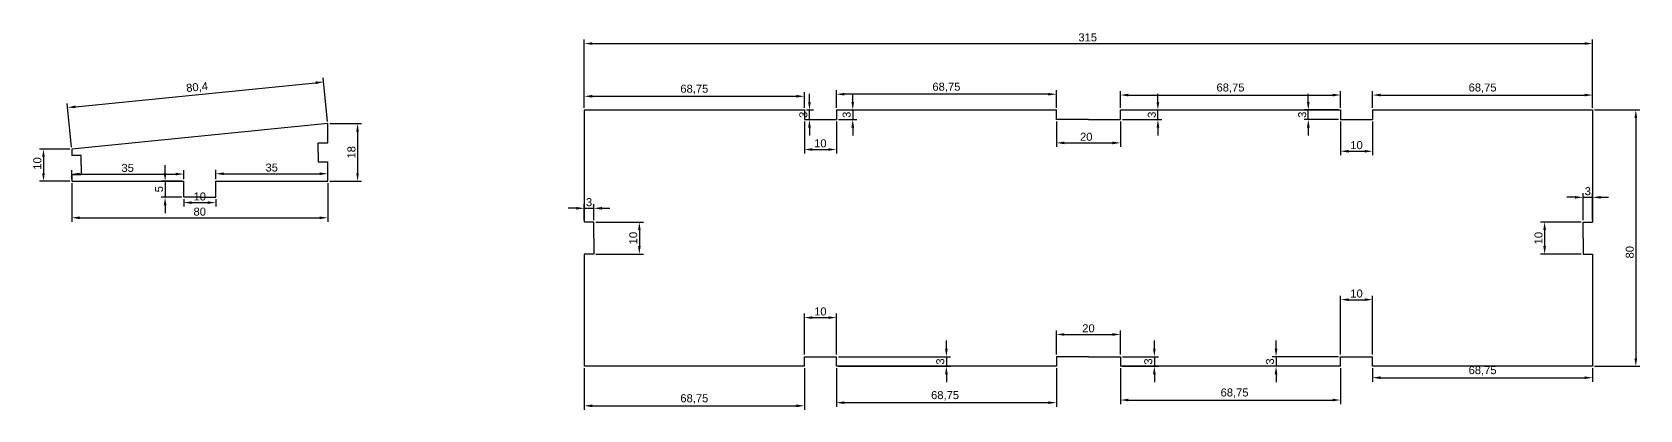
# Model space of a CAD drawing. Header units: millimetres. Extents: x 197 to 1084, y 73 to 191.
# Drawn here: x 197 to 699, y 73 to 191 of the extents above; entities that cross this region are included whole.
import ezdxf

# ---------------------------------------------------------------- set-up
doc = ezdxf.new("R2010")
doc.units = ezdxf.units.MM
doc.layers.add('底面', color=7, linetype='Continuous')
doc.layers.add('标注', color=140, linetype='Continuous')
doc.styles.get("Standard").update_dxf_attribs({"font": 'arial.ttf'})
doc.dimstyles.new('ISO-25', dxfattribs={"dimtxt": 2.5, "dimasz": 2.5, "dimexe": 1.25, "dimexo": 0.625, "dimtad": 1, "dimtxsty": 'Standard', "dimcen": 2.5, "dimadec": 0, "dimazin": 0, "dimtfac": 1, "dimtmove": 0, "dimatfit": 3, "dimfxl": 1, "dimarcsym": 0})

# ---------------------------------------------------------------- blocks, each defined once
blk = doc.blocks.new('*D1')
at = {"layer": 'Defpoints', "color": 0, "transparency": 16777216}
for p in [(209.07, 144.64), (289.07, 144.64), (289.07, 133.22)]:
    blk.add_point(p, dxfattribs=at)
at = {"layer": '标注', "color": 0, "lineweight": -2, "transparency": 16777216}
for p, q in [((209.07, 144.02), (209.07, 131.97)), ((289.07, 144.02), (289.07, 131.97)), ((211.57, 133.22), (286.57, 133.22))]:
    blk.add_line(p, q, dxfattribs=at)
at = {"layer": '标注', "color": 0, "transparency": 16777216}
for points in [[(211.57, 133.63), (211.57, 132.8), (209.07, 133.22)], [(286.57, 133.63), (286.57, 132.8), (289.07, 133.22)]]:
    blk.add_solid(points, dxfattribs=at)
at = {"layer": '标注', "color": 0, "transparency": 16777216, "insert": (249.07, 135.12), "char_height": 2.5, "attachment_point": 5}
blk.add_mtext('80', dxfattribs=at)
blk = doc.blocks.new('*D2')
at = {"layer": 'Defpoints', "color": 0, "transparency": 16777216}
for p in [(209.07, 154.64), (200.26, 144.64), (209.07, 144.64)]:
    blk.add_point(p, dxfattribs=at)
at = {"layer": '标注', "color": 0, "lineweight": -2, "transparency": 16777216}
for p, q in [((208.45, 154.64), (199.01, 154.64)), ((200.26, 152.14), (200.26, 147.14)), ((208.45, 144.64), (199.01, 144.64))]:
    blk.add_line(p, q, dxfattribs=at)
at = {"layer": '标注', "color": 0, "transparency": 16777216}
for points in [[(199.85, 152.14), (200.68, 152.14), (200.26, 154.64)], [(199.85, 147.14), (200.68, 147.14), (200.26, 144.64)]]:
    blk.add_solid(points, dxfattribs=at)
at = {"layer": '标注', "color": 0, "transparency": 16777216, "insert": (198.36, 150.16), "char_height": 2.5, "attachment_point": 5, "rotation": 90}
blk.add_mtext('10', dxfattribs=at)
blk = doc.blocks.new('*D3')
at = {"layer": 'Defpoints', "color": 0, "transparency": 16777216}
for p in [(289.07, 162.64), (289.07, 144.64), (298.38, 144.64)]:
    blk.add_point(p, dxfattribs=at)
at = {"layer": '标注', "color": 0, "lineweight": -2, "transparency": 16777216}
for p, q in [((289.7, 162.64), (299.63, 162.64)), ((298.38, 160.14), (298.38, 147.14)), ((289.7, 144.64), (299.63, 144.64))]:
    blk.add_line(p, q, dxfattribs=at)
at = {"layer": '标注', "color": 0, "transparency": 16777216}
for points in [[(297.96, 160.14), (298.79, 160.14), (298.38, 162.64)], [(297.96, 147.14), (298.79, 147.14), (298.38, 144.64)]]:
    blk.add_solid(points, dxfattribs=at)
at = {"layer": '标注', "color": 0, "transparency": 16777216, "insert": (296.48, 153.64), "char_height": 2.5, "attachment_point": 5, "rotation": 90}
blk.add_mtext('18', dxfattribs=at)
blk = doc.blocks.new('*D4')
at = {"layer": 'Defpoints', "color": 0, "transparency": 16777216}
for p in [(287.77, 175.61), (289.07, 162.64), (209.07, 154.64)]:
    blk.add_point(p, dxfattribs=at)
at = {"layer": '标注', "color": 0, "lineweight": -2, "transparency": 16777216}
for p, q in [((289.01, 163.26), (287.65, 176.86)), ((210.26, 167.86), (285.29, 175.36)), ((209.01, 155.26), (207.65, 168.86))]:
    blk.add_line(p, q, dxfattribs=at)
at = {"layer": '标注', "color": 0, "transparency": 16777216}
for points in [[(285.24, 175.78), (285.33, 174.95), (287.77, 175.61)], [(210.22, 168.28), (210.3, 167.45), (207.77, 167.61)]]:
    blk.add_solid(points, dxfattribs=at)
at = {"layer": '标注', "color": 0, "transparency": 16777216, "insert": (248.26, 173.8), "char_height": 2.5, "attachment_point": 5, "rotation": 5.7106}
blk.add_mtext('80,4', dxfattribs=at)
blk = doc.blocks.new('*D5')
at = {"layer": 'Defpoints', "color": 0, "transparency": 16777216}
for p in [(684.2, 187.59), (369.2, 166.87), (684.2, 166.87)]:
    blk.add_point(p, dxfattribs=at)
at = {"layer": '标注', "color": 0, "lineweight": -2, "transparency": 16777216}
for p, q in [((369.2, 167.5), (369.2, 188.84)), ((371.7, 187.59), (681.7, 187.59)), ((684.2, 167.5), (684.2, 188.84))]:
    blk.add_line(p, q, dxfattribs=at)
at = {"layer": '标注', "color": 0, "transparency": 16777216}
for points in [[(371.7, 188.01), (371.7, 187.18), (369.2, 187.59)], [(681.7, 188.01), (681.7, 187.18), (684.2, 187.59)]]:
    blk.add_solid(points, dxfattribs=at)
at = {"layer": '标注', "color": 0, "transparency": 16777216, "insert": (526.47, 189.5), "char_height": 2.5, "attachment_point": 5}
blk.add_mtext('315', dxfattribs=at)
blk = doc.blocks.new('*D6')
at = {"layer": 'Defpoints', "color": 0, "transparency": 16777216}
for p in [(684.2, 166.87), (684.2, 86.87), (697.71, 86.87)]:
    blk.add_point(p, dxfattribs=at)
at = {"layer": '标注', "color": 0, "lineweight": -2, "transparency": 16777216}
for p, q in [((684.83, 166.87), (698.96, 166.87)), ((697.71, 164.37), (697.71, 89.37)), ((684.83, 86.87), (698.96, 86.87))]:
    blk.add_line(p, q, dxfattribs=at)
at = {"layer": '标注', "color": 0, "transparency": 16777216}
for points in [[(697.29, 164.37), (698.12, 164.37), (697.71, 166.87)], [(697.29, 89.37), (698.12, 89.37), (697.71, 86.87)]]:
    blk.add_solid(points, dxfattribs=at)
at = {"layer": '标注', "color": 0, "transparency": 16777216, "insert": (695.81, 122.46), "char_height": 2.5, "attachment_point": 5, "rotation": 90}
blk.add_mtext('80', dxfattribs=at)
blk = doc.blocks.new('*D32')
at = {"layer": 'Defpoints', "color": 0, "transparency": 16777216}
for p in [(437.95, 171.14), (369.2, 166.87), (437.95, 166.87)]:
    blk.add_point(p, dxfattribs=at)
at = {"layer": '标注', "color": 0, "lineweight": -2, "transparency": 16777216}
for p, q in [((369.2, 167.5), (369.2, 172.39)), ((371.7, 171.14), (435.45, 171.14)), ((437.95, 167.5), (437.95, 172.39))]:
    blk.add_line(p, q, dxfattribs=at)
at = {"layer": '标注', "color": 0, "transparency": 16777216}
for points in [[(371.7, 171.55), (371.7, 170.72), (369.2, 171.14)], [(435.45, 171.55), (435.45, 170.72), (437.95, 171.14)]]:
    blk.add_solid(points, dxfattribs=at)
at = {"layer": '标注', "color": 0, "transparency": 16777216, "insert": (403.58, 173.26), "char_height": 2.5, "attachment_point": 5}
blk.add_mtext('68,75', dxfattribs=at)
blk = doc.blocks.new('*D33')
at = {"layer": 'Defpoints', "color": 0, "transparency": 16777216}
for p in [(437.95, 166.87), (439.55, 166.87), (437.95, 163.87)]:
    blk.add_point(p, dxfattribs=at)
at = {"layer": '标注', "color": 0, "lineweight": -2, "transparency": 16777216}
for p, q in [((439.55, 169.37), (439.55, 171.87)), ((438.58, 166.87), (440.8, 166.87)), ((439.55, 163.87), (439.55, 166.87)), ((438.58, 163.87), (440.8, 163.87)), ((439.55, 161.37), (439.55, 158.87))]:
    blk.add_line(p, q, dxfattribs=at)
at = {"layer": '标注', "color": 0, "transparency": 16777216}
for points in [[(439.13, 169.37), (439.96, 169.37), (439.55, 166.87)], [(439.13, 161.37), (439.96, 161.37), (439.55, 163.87)]]:
    blk.add_solid(points, dxfattribs=at)
at = {"layer": '标注', "color": 0, "transparency": 16777216, "insert": (437.64, 165.37), "char_height": 2.5, "attachment_point": 5, "rotation": 90}
blk.add_mtext('3', dxfattribs=at)
blk = doc.blocks.new('*D34')
at = {"layer": 'Defpoints', "color": 0, "transparency": 16777216}
for p in [(447.95, 166.87), (447.95, 163.87), (453.07, 163.87)]:
    blk.add_point(p, dxfattribs=at)
at = {"layer": '标注', "color": 0, "lineweight": -2, "transparency": 16777216}
for p, q in [((453.07, 169.37), (453.07, 171.87)), ((448.58, 166.87), (454.32, 166.87)), ((453.07, 166.87), (453.07, 163.87)), ((448.58, 163.87), (454.32, 163.87)), ((453.07, 161.37), (453.07, 158.87))]:
    blk.add_line(p, q, dxfattribs=at)
at = {"layer": '标注', "color": 0, "transparency": 16777216}
for points in [[(452.66, 169.37), (453.49, 169.37), (453.07, 166.87)], [(452.66, 161.37), (453.49, 161.37), (453.07, 163.87)]]:
    blk.add_solid(points, dxfattribs=at)
at = {"layer": '标注', "color": 0, "transparency": 16777216, "insert": (451.17, 165.37), "char_height": 2.5, "attachment_point": 5, "rotation": 90}
blk.add_mtext('3', dxfattribs=at)
blk = doc.blocks.new('*D35')
at = {"layer": 'Defpoints', "color": 0, "transparency": 16777216}
for p in [(437.95, 163.87), (447.95, 163.87), (447.95, 154.53)]:
    blk.add_point(p, dxfattribs=at)
at = {"layer": '标注', "color": 0, "lineweight": -2, "transparency": 16777216}
for p, q in [((437.95, 163.25), (437.95, 153.28)), ((447.95, 163.25), (447.95, 153.28)), ((440.45, 154.53), (445.45, 154.53))]:
    blk.add_line(p, q, dxfattribs=at)
at = {"layer": '标注', "color": 0, "transparency": 16777216}
for points in [[(440.45, 154.94), (440.45, 154.11), (437.95, 154.53)], [(445.45, 154.94), (445.45, 154.11), (447.95, 154.53)]]:
    blk.add_solid(points, dxfattribs=at)
at = {"layer": '标注', "color": 0, "transparency": 16777216, "insert": (442.95, 156.43), "char_height": 2.5, "attachment_point": 5}
blk.add_mtext('10', dxfattribs=at)
blk = doc.blocks.new('*D36')
at = {"layer": 'Defpoints', "color": 0, "transparency": 16777216}
for p in [(615.45, 107.66), (605.45, 89.87), (615.45, 89.87)]:
    blk.add_point(p, dxfattribs=at)
at = {"layer": '标注', "color": 0, "lineweight": -2, "transparency": 16777216}
for p, q in [((605.45, 90.5), (605.45, 108.91)), ((607.95, 107.66), (612.95, 107.66)), ((615.45, 90.5), (615.45, 108.91))]:
    blk.add_line(p, q, dxfattribs=at)
at = {"layer": '标注', "color": 0, "transparency": 16777216}
for points in [[(607.95, 108.08), (607.95, 107.25), (605.45, 107.66)], [(612.95, 108.08), (612.95, 107.25), (615.45, 107.66)]]:
    blk.add_solid(points, dxfattribs=at)
at = {"layer": '标注', "color": 0, "transparency": 16777216, "insert": (610.45, 109.57), "char_height": 2.5, "attachment_point": 5}
blk.add_mtext('10', dxfattribs=at)
blk = doc.blocks.new('*D37')
at = {"layer": 'Defpoints', "color": 0, "transparency": 16777216}
for p in [(447.95, 102.07), (437.95, 89.87), (447.95, 89.87)]:
    blk.add_point(p, dxfattribs=at)
at = {"layer": '标注', "color": 0, "lineweight": -2, "transparency": 16777216}
for p, q in [((437.95, 90.5), (437.95, 103.32)), ((440.45, 102.07), (445.45, 102.07)), ((447.95, 90.5), (447.95, 103.32))]:
    blk.add_line(p, q, dxfattribs=at)
at = {"layer": '标注', "color": 0, "transparency": 16777216}
for points in [[(440.45, 102.48), (440.45, 101.65), (437.95, 102.07)], [(445.45, 102.48), (445.45, 101.65), (447.95, 102.07)]]:
    blk.add_solid(points, dxfattribs=at)
at = {"layer": '标注', "color": 0, "transparency": 16777216, "insert": (442.95, 103.97), "char_height": 2.5, "attachment_point": 5}
blk.add_mtext('10', dxfattribs=at)
blk = doc.blocks.new('*D38')
at = {"layer": 'Defpoints', "color": 0, "transparency": 16777216}
for p in [(585.31, 86.87), (605.45, 89.87), (605.45, 86.87)]:
    blk.add_point(p, dxfattribs=at)
at = {"layer": '标注', "color": 0, "lineweight": -2, "transparency": 16777216}
for p, q in [((585.31, 92.37), (585.31, 94.87)), ((604.83, 89.87), (584.06, 89.87)), ((604.83, 86.87), (584.06, 86.87)), ((585.31, 89.87), (585.31, 86.87)), ((585.31, 84.37), (585.31, 81.87))]:
    blk.add_line(p, q, dxfattribs=at)
at = {"layer": '标注', "color": 0, "transparency": 16777216}
for points in [[(584.89, 92.37), (585.73, 92.37), (585.31, 89.87)], [(584.89, 84.37), (585.73, 84.37), (585.31, 86.87)]]:
    blk.add_solid(points, dxfattribs=at)
at = {"layer": '标注', "color": 0, "transparency": 16777216, "insert": (583.41, 88.37), "char_height": 2.5, "attachment_point": 5, "rotation": 90}
blk.add_mtext('3', dxfattribs=at)
blk = doc.blocks.new('*D39')
at = {"layer": 'Defpoints', "color": 0, "transparency": 16777216}
for p in [(536.7, 89.87), (536.7, 86.87), (547.29, 86.87)]:
    blk.add_point(p, dxfattribs=at)
at = {"layer": '标注', "color": 0, "lineweight": -2, "transparency": 16777216}
for p, q in [((547.29, 92.37), (547.29, 94.87)), ((537.33, 89.87), (548.54, 89.87)), ((537.33, 86.87), (548.54, 86.87)), ((547.29, 89.87), (547.29, 86.87)), ((547.29, 84.37), (547.29, 81.87))]:
    blk.add_line(p, q, dxfattribs=at)
at = {"layer": '标注', "color": 0, "transparency": 16777216}
for points in [[(546.88, 92.37), (547.71, 92.37), (547.29, 89.87)], [(546.88, 84.37), (547.71, 84.37), (547.29, 86.87)]]:
    blk.add_solid(points, dxfattribs=at)
at = {"layer": '标注', "color": 0, "transparency": 16777216, "insert": (545.39, 88.37), "char_height": 2.5, "attachment_point": 5, "rotation": 90}
blk.add_mtext('3', dxfattribs=at)
blk = doc.blocks.new('*D40')
at = {"layer": 'Defpoints', "color": 0, "transparency": 16777216}
for p in [(536.7, 96.8), (516.7, 89.87), (536.7, 89.87)]:
    blk.add_point(p, dxfattribs=at)
at = {"layer": '标注', "color": 0, "lineweight": -2, "transparency": 16777216}
for p, q in [((516.7, 90.5), (516.7, 98.05)), ((519.2, 96.8), (534.2, 96.8)), ((536.7, 90.5), (536.7, 98.05))]:
    blk.add_line(p, q, dxfattribs=at)
at = {"layer": '标注', "color": 0, "transparency": 16777216}
for points in [[(519.2, 97.22), (519.2, 96.39), (516.7, 96.8)], [(534.2, 97.22), (534.2, 96.39), (536.7, 96.8)]]:
    blk.add_solid(points, dxfattribs=at)
at = {"layer": '标注', "color": 0, "transparency": 16777216, "insert": (526.7, 98.71), "char_height": 2.5, "attachment_point": 5, "rotation": 359.9999}
blk.add_mtext('20', dxfattribs=at)
blk = doc.blocks.new('*D41')
at = {"layer": 'Defpoints', "color": 0, "transparency": 16777216}
for p in [(447.95, 89.87), (447.95, 86.87), (482.33, 86.87)]:
    blk.add_point(p, dxfattribs=at)
at = {"layer": '标注', "color": 0, "lineweight": -2, "transparency": 16777216}
for p, q in [((482.33, 92.37), (482.33, 94.87)), ((448.58, 89.87), (483.58, 89.87)), ((448.58, 86.87), (483.58, 86.87)), ((482.33, 89.87), (482.33, 86.87)), ((482.33, 84.37), (482.33, 81.87))]:
    blk.add_line(p, q, dxfattribs=at)
at = {"layer": '标注', "color": 0, "transparency": 16777216}
for points in [[(481.91, 92.37), (482.74, 92.37), (482.33, 89.87)], [(481.91, 84.37), (482.74, 84.37), (482.33, 86.87)]]:
    blk.add_solid(points, dxfattribs=at)
at = {"layer": '标注', "color": 0, "transparency": 16777216, "insert": (480.42, 88.37), "char_height": 2.5, "attachment_point": 5, "rotation": 90}
blk.add_mtext('3', dxfattribs=at)
blk = doc.blocks.new('*D42')
at = {"layer": 'Defpoints', "color": 0, "transparency": 16777216}
for p in [(369.2, 86.87), (437.95, 86.87), (437.95, 74.54)]:
    blk.add_point(p, dxfattribs=at)
at = {"layer": '标注', "color": 0, "lineweight": -2, "transparency": 16777216}
for p, q in [((369.2, 86.25), (369.2, 73.29)), ((437.95, 86.25), (437.95, 73.29)), ((371.7, 74.54), (435.45, 74.54))]:
    blk.add_line(p, q, dxfattribs=at)
at = {"layer": '标注', "color": 0, "transparency": 16777216}
for points in [[(371.7, 74.96), (371.7, 74.12), (369.2, 74.54)], [(435.45, 74.96), (435.45, 74.12), (437.95, 74.54)]]:
    blk.add_solid(points, dxfattribs=at)
at = {"layer": '标注', "color": 0, "transparency": 16777216, "insert": (403.58, 76.67), "char_height": 2.5, "attachment_point": 5}
blk.add_mtext('68,75', dxfattribs=at)
blk = doc.blocks.new('*D43')
at = {"layer": 'Defpoints', "color": 0, "transparency": 16777216}
for p in [(447.95, 171.77), (447.95, 166.87), (516.7, 166.87)]:
    blk.add_point(p, dxfattribs=at)
at = {"layer": '标注', "color": 0, "lineweight": -2, "transparency": 16777216}
for p, q in [((447.95, 167.5), (447.95, 173.02)), ((514.2, 171.77), (450.45, 171.77)), ((516.7, 167.5), (516.7, 173.02))]:
    blk.add_line(p, q, dxfattribs=at)
at = {"layer": '标注', "color": 0, "transparency": 16777216}
for points in [[(450.45, 172.19), (450.45, 171.36), (447.95, 171.77)], [(514.2, 172.19), (514.2, 171.36), (516.7, 171.77)]]:
    blk.add_solid(points, dxfattribs=at)
at = {"layer": '标注', "color": 0, "transparency": 16777216, "insert": (482.33, 173.9), "char_height": 2.5, "attachment_point": 5}
blk.add_mtext('68,75', dxfattribs=at)
blk = doc.blocks.new('*D44')
at = {"layer": 'Defpoints', "color": 0, "transparency": 16777216}
for p in [(516.7, 163.87), (536.7, 163.87), (536.7, 156.58)]:
    blk.add_point(p, dxfattribs=at)
at = {"layer": '标注', "color": 0, "lineweight": -2, "transparency": 16777216}
for p, q in [((516.7, 163.25), (516.7, 155.33)), ((536.7, 163.25), (536.7, 155.33)), ((519.2, 156.58), (534.2, 156.58))]:
    blk.add_line(p, q, dxfattribs=at)
at = {"layer": '标注', "color": 0, "transparency": 16777216}
for points in [[(519.2, 156.99), (519.2, 156.16), (516.7, 156.58)], [(534.2, 156.99), (534.2, 156.16), (536.7, 156.58)]]:
    blk.add_solid(points, dxfattribs=at)
at = {"layer": '标注', "color": 0, "transparency": 16777216, "insert": (526.02, 158.48), "char_height": 2.5, "attachment_point": 5}
blk.add_mtext('20', dxfattribs=at)
blk = doc.blocks.new('*D45')
at = {"layer": 'Defpoints', "color": 0, "transparency": 16777216}
for p in [(605.45, 171.52), (536.7, 166.87), (605.45, 166.87)]:
    blk.add_point(p, dxfattribs=at)
at = {"layer": '标注', "color": 0, "lineweight": -2, "transparency": 16777216}
for p, q in [((536.7, 167.5), (536.7, 172.77)), ((539.2, 171.52), (602.95, 171.52)), ((605.45, 167.5), (605.45, 172.77))]:
    blk.add_line(p, q, dxfattribs=at)
at = {"layer": '标注', "color": 0, "transparency": 16777216}
for points in [[(539.2, 171.93), (539.2, 171.1), (536.7, 171.52)], [(602.95, 171.93), (602.95, 171.1), (605.45, 171.52)]]:
    blk.add_solid(points, dxfattribs=at)
at = {"layer": '标注', "color": 0, "transparency": 16777216, "insert": (571.08, 173.64), "char_height": 2.5, "attachment_point": 5}
blk.add_mtext('68,75', dxfattribs=at)
blk = doc.blocks.new('*D46')
at = {"layer": 'Defpoints', "color": 0, "transparency": 16777216}
for p in [(605.45, 163.87), (615.45, 163.87), (615.45, 153.98)]:
    blk.add_point(p, dxfattribs=at)
at = {"layer": '标注', "color": 0, "lineweight": -2, "transparency": 16777216}
for p, q in [((605.45, 163.25), (605.45, 152.73)), ((615.45, 163.25), (615.45, 152.73)), ((607.95, 153.98), (612.95, 153.98))]:
    blk.add_line(p, q, dxfattribs=at)
at = {"layer": '标注', "color": 0, "transparency": 16777216}
for points in [[(607.95, 154.39), (607.95, 153.56), (605.45, 153.98)], [(612.95, 154.39), (612.95, 153.56), (615.45, 153.98)]]:
    blk.add_solid(points, dxfattribs=at)
at = {"layer": '标注', "color": 0, "transparency": 16777216, "insert": (610.45, 155.88), "char_height": 2.5, "attachment_point": 5}
blk.add_mtext('10', dxfattribs=at)
blk = doc.blocks.new('*D47')
at = {"layer": 'Defpoints', "color": 0, "transparency": 16777216}
for p in [(536.7, 166.87), (548.4, 166.87), (536.7, 163.87)]:
    blk.add_point(p, dxfattribs=at)
at = {"layer": '标注', "color": 0, "lineweight": -2, "transparency": 16777216}
for p, q in [((548.4, 169.37), (548.4, 171.87)), ((537.33, 166.87), (549.65, 166.87)), ((548.4, 163.87), (548.4, 166.87)), ((537.33, 163.87), (549.65, 163.87)), ((548.4, 161.37), (548.4, 158.87))]:
    blk.add_line(p, q, dxfattribs=at)
at = {"layer": '标注', "color": 0, "transparency": 16777216}
for points in [[(547.98, 169.37), (548.82, 169.37), (548.4, 166.87)], [(547.98, 161.37), (548.82, 161.37), (548.4, 163.87)]]:
    blk.add_solid(points, dxfattribs=at)
at = {"layer": '标注', "color": 0, "transparency": 16777216, "insert": (546.5, 165.37), "char_height": 2.5, "attachment_point": 5, "rotation": 90}
blk.add_mtext('3', dxfattribs=at)
blk = doc.blocks.new('*D48')
at = {"layer": 'Defpoints', "color": 0, "transparency": 16777216}
for p in [(595.38, 166.87), (605.45, 166.87), (605.45, 163.87)]:
    blk.add_point(p, dxfattribs=at)
at = {"layer": '标注', "color": 0, "lineweight": -2, "transparency": 16777216}
for p, q in [((595.38, 169.37), (595.38, 171.87)), ((604.83, 166.87), (594.13, 166.87)), ((595.38, 163.87), (595.38, 166.87)), ((604.83, 163.87), (594.13, 163.87)), ((595.38, 161.37), (595.38, 158.87))]:
    blk.add_line(p, q, dxfattribs=at)
at = {"layer": '标注', "color": 0, "transparency": 16777216}
for points in [[(594.96, 169.37), (595.8, 169.37), (595.38, 166.87)], [(594.96, 161.37), (595.8, 161.37), (595.38, 163.87)]]:
    blk.add_solid(points, dxfattribs=at)
at = {"layer": '标注', "color": 0, "transparency": 16777216, "insert": (593.48, 165.37), "char_height": 2.5, "attachment_point": 5, "rotation": 90}
blk.add_mtext('3', dxfattribs=at)
blk = doc.blocks.new('*D49')
at = {"layer": 'Defpoints', "color": 0, "transparency": 16777216}
for p in [(684.2, 171.52), (615.45, 166.87), (684.2, 166.87)]:
    blk.add_point(p, dxfattribs=at)
at = {"layer": '标注', "color": 0, "lineweight": -2, "transparency": 16777216}
for p, q in [((615.45, 167.5), (615.45, 172.77)), ((617.95, 171.52), (681.7, 171.52)), ((684.2, 167.5), (684.2, 172.77))]:
    blk.add_line(p, q, dxfattribs=at)
at = {"layer": '标注', "color": 0, "transparency": 16777216}
for points in [[(617.95, 171.93), (617.95, 171.1), (615.45, 171.52)], [(681.7, 171.93), (681.7, 171.1), (684.2, 171.52)]]:
    blk.add_solid(points, dxfattribs=at)
at = {"layer": '标注', "color": 0, "transparency": 16777216, "insert": (649.83, 173.64), "char_height": 2.5, "attachment_point": 5}
blk.add_mtext('68,75', dxfattribs=at)
blk = doc.blocks.new('*D50')
at = {"layer": 'Defpoints', "color": 0, "transparency": 16777216}
for p in [(615.45, 86.87), (684.2, 86.87), (684.2, 83.31)]:
    blk.add_point(p, dxfattribs=at)
at = {"layer": '标注', "color": 0, "lineweight": -2, "transparency": 16777216}
for p, q in [((615.45, 86.25), (615.45, 82.06)), ((684.2, 86.25), (684.2, 82.06)), ((617.95, 83.31), (681.7, 83.31))]:
    blk.add_line(p, q, dxfattribs=at)
at = {"layer": '标注', "color": 0, "transparency": 16777216}
for points in [[(617.95, 83.73), (617.95, 82.89), (615.45, 83.31)], [(681.7, 83.73), (681.7, 82.89), (684.2, 83.31)]]:
    blk.add_solid(points, dxfattribs=at)
at = {"layer": '标注', "color": 0, "transparency": 16777216, "insert": (649.83, 85.44), "char_height": 2.5, "attachment_point": 5}
blk.add_mtext('68,75', dxfattribs=at)
blk = doc.blocks.new('*D51')
at = {"layer": 'Defpoints', "color": 0, "transparency": 16777216}
for p in [(536.7, 86.87), (605.45, 86.87), (605.45, 76.34)]:
    blk.add_point(p, dxfattribs=at)
at = {"layer": '标注', "color": 0, "lineweight": -2, "transparency": 16777216}
for p, q in [((536.7, 86.25), (536.7, 75.09)), ((605.45, 86.25), (605.45, 75.09)), ((539.2, 76.34), (602.95, 76.34))]:
    blk.add_line(p, q, dxfattribs=at)
at = {"layer": '标注', "color": 0, "transparency": 16777216}
for points in [[(539.2, 76.76), (539.2, 75.93), (536.7, 76.34)], [(602.95, 76.76), (602.95, 75.93), (605.45, 76.34)]]:
    blk.add_solid(points, dxfattribs=at)
at = {"layer": '标注', "color": 0, "transparency": 16777216, "insert": (572.35, 78.47), "char_height": 2.5, "attachment_point": 5}
blk.add_mtext('68,75', dxfattribs=at)
blk = doc.blocks.new('*D52')
at = {"layer": 'Defpoints', "color": 0, "transparency": 16777216}
for p in [(447.95, 86.87), (516.7, 86.87), (516.7, 75.52)]:
    blk.add_point(p, dxfattribs=at)
at = {"layer": '标注', "color": 0, "lineweight": -2, "transparency": 16777216}
for p, q in [((447.95, 86.25), (447.95, 74.27)), ((516.7, 86.25), (516.7, 74.27)), ((450.45, 75.52), (514.2, 75.52))]:
    blk.add_line(p, q, dxfattribs=at)
at = {"layer": '标注', "color": 0, "transparency": 16777216}
for points in [[(450.45, 75.94), (450.45, 75.11), (447.95, 75.52)], [(514.2, 75.94), (514.2, 75.11), (516.7, 75.52)]]:
    blk.add_solid(points, dxfattribs=at)
at = {"layer": '标注', "color": 0, "transparency": 16777216, "insert": (481.91, 77.65), "char_height": 2.5, "attachment_point": 5}
blk.add_mtext('68,75', dxfattribs=at)
blk = doc.blocks.new('*D53')
at = {"layer": 'Defpoints', "color": 0, "transparency": 16777216}
for p in [(244.07, 144.64), (238.26, 139.64), (244.07, 139.64)]:
    blk.add_point(p, dxfattribs=at)
at = {"layer": '标注', "color": 0, "lineweight": -2, "transparency": 16777216}
for p, q in [((238.26, 147.14), (238.26, 149.64)), ((243.45, 144.64), (237.01, 144.64)), ((238.26, 144.64), (238.26, 139.64)), ((243.45, 139.64), (237.01, 139.64)), ((238.26, 137.14), (238.26, 134.64))]:
    blk.add_line(p, q, dxfattribs=at)
at = {"layer": '标注', "color": 0, "transparency": 16777216}
for points in [[(237.84, 147.14), (238.67, 147.14), (238.26, 144.64)], [(237.84, 137.14), (238.67, 137.14), (238.26, 139.64)]]:
    blk.add_solid(points, dxfattribs=at)
at = {"layer": '标注', "color": 0, "transparency": 16777216, "insert": (236.36, 142.14), "char_height": 2.5, "attachment_point": 5, "rotation": 90}
blk.add_mtext('5', dxfattribs=at)
blk = doc.blocks.new('*D54')
at = {"layer": 'Defpoints', "color": 0, "transparency": 16777216}
for p in [(244.07, 139.64), (254.07, 139.64), (254.07, 137.95)]:
    blk.add_point(p, dxfattribs=at)
at = {"layer": '标注', "color": 0, "lineweight": -2, "transparency": 16777216}
for p, q in [((244.07, 139.02), (244.07, 136.7)), ((246.57, 137.95), (251.57, 137.95)), ((254.07, 139.02), (254.07, 136.7))]:
    blk.add_line(p, q, dxfattribs=at)
at = {"layer": '标注', "color": 0, "transparency": 16777216}
for points in [[(246.57, 138.36), (246.57, 137.53), (244.07, 137.95)], [(251.57, 138.36), (251.57, 137.53), (254.07, 137.95)]]:
    blk.add_solid(points, dxfattribs=at)
at = {"layer": '标注', "color": 0, "transparency": 16777216, "insert": (249.07, 139.85), "char_height": 2.5, "attachment_point": 5}
blk.add_mtext('10', dxfattribs=at)
blk = doc.blocks.new('*D55')
at = {"layer": 'Defpoints', "color": 0, "transparency": 16777216}
for p in [(244.07, 146.86), (209.07, 144.64), (244.07, 144.64)]:
    blk.add_point(p, dxfattribs=at)
at = {"layer": '标注', "color": 0, "lineweight": -2, "transparency": 16777216}
for p, q in [((209.07, 145.27), (209.07, 148.11)), ((211.57, 146.86), (241.57, 146.86)), ((244.07, 145.27), (244.07, 148.11))]:
    blk.add_line(p, q, dxfattribs=at)
at = {"layer": '标注', "color": 0, "transparency": 16777216}
for points in [[(211.57, 147.27), (211.57, 146.44), (209.07, 146.86)], [(241.57, 147.27), (241.57, 146.44), (244.07, 146.86)]]:
    blk.add_solid(points, dxfattribs=at)
at = {"layer": '标注', "color": 0, "transparency": 16777216, "insert": (226.57, 148.76), "char_height": 2.5, "attachment_point": 5}
blk.add_mtext('35', dxfattribs=at)
blk = doc.blocks.new('*D56')
at = {"layer": 'Defpoints', "color": 0, "transparency": 16777216}
for p in [(289.07, 146.96), (254.07, 144.64), (289.07, 144.64)]:
    blk.add_point(p, dxfattribs=at)
at = {"layer": '标注', "color": 0, "lineweight": -2, "transparency": 16777216}
for p, q in [((254.07, 145.27), (254.07, 148.21)), ((256.57, 146.96), (286.57, 146.96)), ((289.07, 145.27), (289.07, 148.21))]:
    blk.add_line(p, q, dxfattribs=at)
at = {"layer": '标注', "color": 0, "transparency": 16777216}
for points in [[(256.57, 147.38), (256.57, 146.55), (254.07, 146.96)], [(286.57, 147.38), (286.57, 146.55), (289.07, 146.96)]]:
    blk.add_solid(points, dxfattribs=at)
at = {"layer": '标注', "color": 0, "transparency": 16777216, "insert": (271.57, 148.87), "char_height": 2.5, "attachment_point": 5}
blk.add_mtext('35', dxfattribs=at)
blk = doc.blocks.new('*D60')
at = {"layer": 'Defpoints', "color": 0, "transparency": 16777216}
for p in [(681.2, 131.87), (669.21, 121.87), (681.2, 121.87)]:
    blk.add_point(p, dxfattribs=at)
at = {"layer": '标注', "color": 0, "lineweight": -2, "transparency": 16777216}
for p, q in [((680.58, 131.87), (667.96, 131.87)), ((669.21, 129.37), (669.21, 124.37)), ((680.58, 121.87), (667.96, 121.87))]:
    blk.add_line(p, q, dxfattribs=at)
at = {"layer": '标注', "color": 0, "transparency": 16777216}
for points in [[(668.79, 129.37), (669.63, 129.37), (669.21, 131.87)], [(668.79, 124.37), (669.63, 124.37), (669.21, 121.87)]]:
    blk.add_solid(points, dxfattribs=at)
at = {"layer": '标注', "color": 0, "transparency": 16777216, "insert": (667.31, 126.87), "char_height": 2.5, "attachment_point": 5, "rotation": 90}
blk.add_mtext('10', dxfattribs=at)
blk = doc.blocks.new('*D61')
at = {"layer": 'Defpoints', "color": 0, "transparency": 16777216}
for p in [(684.2, 139.6), (681.2, 131.87), (684.2, 131.87)]:
    blk.add_point(p, dxfattribs=at)
at = {"layer": '标注', "color": 0, "lineweight": -2, "transparency": 16777216}
for p, q in [((681.2, 132.5), (681.2, 140.85)), ((684.2, 132.5), (684.2, 140.85)), ((678.7, 139.6), (676.2, 139.6)), ((681.2, 139.6), (684.2, 139.6)), ((686.7, 139.6), (689.2, 139.6))]:
    blk.add_line(p, q, dxfattribs=at)
at = {"layer": '标注', "color": 0, "transparency": 16777216}
for points in [[(678.7, 140.02), (678.7, 139.18), (681.2, 139.6)], [(686.7, 140.02), (686.7, 139.18), (684.2, 139.6)]]:
    blk.add_solid(points, dxfattribs=at)
at = {"layer": '标注', "color": 0, "transparency": 16777216, "insert": (682.7, 141.5), "char_height": 2.5, "attachment_point": 5}
blk.add_mtext('3', dxfattribs=at)
blk = doc.blocks.new('*D62')
at = {"layer": 'Defpoints', "color": 0, "transparency": 16777216}
for p in [(372.2, 136.18), (369.2, 131.87), (372.2, 131.87)]:
    blk.add_point(p, dxfattribs=at)
at = {"layer": '标注', "color": 0, "lineweight": -2, "transparency": 16777216}
for p, q in [((366.7, 136.18), (364.2, 136.18)), ((369.2, 132.5), (369.2, 137.43)), ((369.2, 136.18), (372.2, 136.18)), ((372.2, 132.5), (372.2, 137.43)), ((374.7, 136.18), (377.2, 136.18))]:
    blk.add_line(p, q, dxfattribs=at)
at = {"layer": '标注', "color": 0, "transparency": 16777216}
for points in [[(366.7, 136.6), (366.7, 135.76), (369.2, 136.18)], [(374.7, 136.6), (374.7, 135.76), (372.2, 136.18)]]:
    blk.add_solid(points, dxfattribs=at)
at = {"layer": '标注', "color": 0, "transparency": 16777216, "insert": (370.7, 138.08), "char_height": 2.5, "attachment_point": 5}
blk.add_mtext('3', dxfattribs=at)
blk = doc.blocks.new('*D63')
at = {"layer": 'Defpoints', "color": 0, "transparency": 16777216}
for p in [(372.2, 131.87), (372.2, 121.87), (386.41, 121.87)]:
    blk.add_point(p, dxfattribs=at)
at = {"layer": '标注', "color": 0, "lineweight": -2, "transparency": 16777216}
for p, q in [((372.83, 131.87), (387.66, 131.87)), ((386.41, 129.37), (386.41, 124.37)), ((372.83, 121.87), (387.66, 121.87))]:
    blk.add_line(p, q, dxfattribs=at)
at = {"layer": '标注', "color": 0, "transparency": 16777216}
for points in [[(385.99, 129.37), (386.83, 129.37), (386.41, 131.87)], [(385.99, 124.37), (386.83, 124.37), (386.41, 121.87)]]:
    blk.add_solid(points, dxfattribs=at)
at = {"layer": '标注', "color": 0, "transparency": 16777216, "insert": (384.51, 126.87), "char_height": 2.5, "attachment_point": 5, "rotation": 90}
blk.add_mtext('10', dxfattribs=at)

msp = doc.modelspace()

# ---------------------------------------------------------------- linework, layer by layer
for p, q in [((369.2, 166.873), (369.2, 131.873)), ((536.7, 166.873), (605.45, 166.873)), ((615.45, 166.873), (684.2, 166.873)), ((684.2, 166.873), (684.2, 131.873)), ((289.071, 162.641), (209.071, 154.641)), ((289.071, 156.641), (289.071, 162.641)), ((286.071, 153.641), (286.071, 156.641)), ((286.071, 156.641), (289.071, 156.641)), ((209.071, 154.641), (209.071, 152.641)), ((212.071, 152.641), (209.071, 152.641)), ((212.071, 149.641), (212.071, 152.641)), ((286.071, 153.641), (286.071, 150.641)), ((212.071, 146.641), (209.071, 146.641)), ((209.071, 146.641), (209.071, 144.641)), ((212.071, 149.641), (212.071, 146.641)), ((286.071, 150.641), (289.071, 150.641)), ((289.071, 144.641), (289.071, 150.641)), ((209.071, 144.641), (244.071, 144.641)), ((244.071, 139.641), (244.071, 144.641)), ((254.071, 139.641), (254.071, 144.641)), ((254.071, 144.641), (289.071, 144.641)), ((249.071, 139.641), (244.071, 139.641)), ((249.071, 139.641), (254.071, 139.641)), ((369.2, 121.873), (369.2, 86.873)), ((684.2, 121.873), (684.2, 86.873)), ((437.95, 86.873), (369.2, 86.873)), ((516.7, 86.873), (447.95, 86.873)), ((605.45, 86.873), (536.7, 86.873)), ((684.2, 86.873), (615.45, 86.873))]:
    msp.add_line(p, q)
at = {"layer": '底面'}
for p, q in [((369.2, 166.873), (437.95, 166.873)), ((437.95, 166.873), (437.95, 163.873)), ((447.95, 166.873), (447.95, 163.873)), ((447.95, 166.873), (516.701, 166.873)), ((516.701, 163.873), (516.701, 166.873)), ((536.7, 163.873), (536.7, 166.873)), ((605.45, 166.873), (605.45, 163.873)), ((615.45, 166.873), (615.45, 163.873)), ((437.95, 163.873), (447.95, 163.873)), ((526.7, 163.873), (516.701, 163.873)), ((526.7, 163.873), (536.7, 163.873)), ((605.45, 163.873), (615.45, 163.873)), ((372.2, 131.873), (369.2, 131.873)), ((372.2, 126.873), (372.2, 131.873)), ((681.2, 126.873), (681.2, 131.873)), ((681.2, 131.873), (684.2, 131.873)), ((372.2, 126.873), (372.2, 121.873)), ((681.2, 126.873), (681.2, 121.873)), ((372.2, 121.873), (369.2, 121.873)), ((681.2, 121.873), (684.2, 121.873)), ((437.95, 89.873), (447.95, 89.873)), ((437.95, 86.873), (437.95, 89.873)), ((447.95, 86.873), (447.95, 89.873)), ((526.7, 89.873), (516.7, 89.873)), ((516.7, 89.873), (516.7, 86.873)), ((526.7, 89.873), (536.7, 89.873)), ((536.7, 89.873), (536.7, 86.873)), ((605.45, 89.873), (615.45, 89.873)), ((605.45, 86.873), (605.45, 89.873)), ((615.45, 86.873), (615.45, 89.873))]:
    msp.add_line(p, q, dxfattribs=at)

# ---------------------------------------------------------------- dimensions: what is measured, and where the dimension line sits
at = {"layer": '标注'}
for base, p1, p2, picture, middle in [((684.2, 187.593), (369.2, 166.873), (684.2, 166.873), '*D5', (526.473, 187.593)), ((437.95, 171.137), (369.2, 166.873), (437.95, 166.873), '*D32', (403.575, 171.137)), ((536.7, 156.576), (516.701, 163.873), (536.7, 163.873), '*D44', (526.019, 156.576)), ((289.071, 133.215), (209.071, 144.641), (289.071, 144.641), '*D1', (249.071, 133.215)), ((516.7, 75.522), (447.95, 86.873), (516.7, 86.873), '*D52', (481.91, 75.522)), ((605.45, 76.342), (536.7, 86.873), (605.45, 86.873), '*D51', (572.35, 76.342))]:
    dim = msp.add_linear_dim(base=base, p1=p1, p2=p2, dimstyle='ISO-25', dxfattribs=at)
    dim.commit()
    dim.dimension.update_dxf_attribs({"geometry": picture, "text_midpoint": middle, "dimtype": 160})
for base, p1, p2, angle, picture, middle, dimtype in [((287.773, 175.613), (209.071, 154.641), (289.071, 162.641), 5.71059, '*D4', (248.47, 171.683), 161), ((697.708, 86.873), (684.2, 166.873), (684.2, 86.873), 90, '*D6', (697.708, 122.456), 160), ((298.377, 144.641), (289.071, 162.641), (289.071, 144.641), 90, '*D3', (298.377, 153.641), 160), ((200.264, 144.641), (209.071, 154.641), (209.071, 144.641), 90, '*D2', (200.264, 150.16), 160), ((547.293, 86.873), (536.7, 89.873), (536.7, 86.873), 90, '*D39', (547.293, 88.373), 160)]:
    dim = msp.add_linear_dim(base=base, p1=p1, p2=p2, angle=angle, dimstyle='ISO-25', dxfattribs=at)
    dim.commit()
    dim.dimension.update_dxf_attribs({"geometry": picture, "text_midpoint": middle, "dimtype": dimtype})
for base, p1, p2, picture, middle in [((439.547, 166.873), (437.95, 163.873), (437.95, 166.873), '*D33', (437.645, 165.373)), ((453.075, 163.873), (447.95, 166.873), (447.95, 163.873), '*D34', (451.173, 165.373)), ((548.401, 166.873), (536.7, 163.873), (536.7, 166.873), '*D47', (546.498, 165.373)), ((595.379, 166.873), (605.45, 163.873), (605.45, 166.873), '*D48', (593.476, 165.373)), ((238.256, 139.641), (244.071, 144.641), (244.071, 139.641), '*D53', (236.359, 142.141)), ((386.409, 121.873), (372.2, 131.873), (372.2, 121.873), '*D63', (384.507, 126.873)), ((669.211, 121.873), (681.2, 131.873), (681.2, 121.873), '*D60', (667.31, 126.873)), ((482.325, 86.873), (447.95, 89.873), (447.95, 86.873), '*D41', (480.423, 88.373)), ((585.31, 86.873), (605.45, 89.873), (605.45, 86.873), '*D38', (583.407, 88.373))]:
    dim = msp.add_linear_dim(base=base, p1=p1, p2=p2, angle=90, dimstyle='ISO-25', dxfattribs=at)
    dim.commit()
    dim.dimension.update_dxf_attribs({"geometry": picture, "text_midpoint": middle})
for base, p1, p2, picture, middle in [((447.95, 171.773), (516.701, 166.873), (447.95, 166.873), '*D43', (482.325, 173.9)), ((605.45, 171.515), (536.7, 166.873), (605.45, 166.873), '*D45', (571.075, 173.643)), ((684.2, 171.515), (615.45, 166.873), (684.2, 166.873), '*D49', (649.825, 173.643)), ((447.95, 154.526), (437.95, 163.873), (447.95, 163.873), '*D35', (442.95, 156.427)), ((615.45, 153.977), (605.45, 163.873), (615.45, 163.873), '*D46', (610.45, 155.879)), ((244.071, 146.857), (209.071, 144.641), (244.071, 144.641), '*D55', (226.571, 148.759)), ((289.071, 146.963), (254.071, 144.641), (289.071, 144.641), '*D56', (271.571, 148.866)), ((254.071, 137.945), (244.071, 139.641), (254.071, 139.641), '*D54', (249.071, 139.847)), ((684.2, 139.599), (681.2, 131.873), (684.2, 131.873), '*D61', (682.7, 141.502)), ((372.2, 136.181), (369.2, 131.873), (372.2, 131.873), '*D62', (370.7, 138.084)), ((615.45, 107.665), (605.45, 89.873), (615.45, 89.873), '*D36', (610.45, 109.566)), ((447.95, 102.068), (437.95, 89.873), (447.95, 89.873), '*D37', (442.95, 103.969)), ((437.95, 74.54), (369.2, 86.873), (437.95, 86.873), '*D42', (403.575, 76.667)), ((684.2, 83.309), (615.45, 86.873), (684.2, 86.873), '*D50', (649.825, 85.436))]:
    dim = msp.add_linear_dim(base=base, p1=p1, p2=p2, dimstyle='ISO-25', dxfattribs=at)
    dim.commit()
    dim.dimension.update_dxf_attribs({"geometry": picture, "text_midpoint": middle})
dim = msp.add_aligned_dim(p1=(516.7, 89.873), p2=(536.7, 89.873), distance=6.931, dimstyle='ISO-25', dxfattribs=at)
dim.commit()
dim.dimension.update_dxf_attribs({"geometry": '*D40', "text_midpoint": (526.7, 98.705)})

doc.saveas('drawing.dxf')
